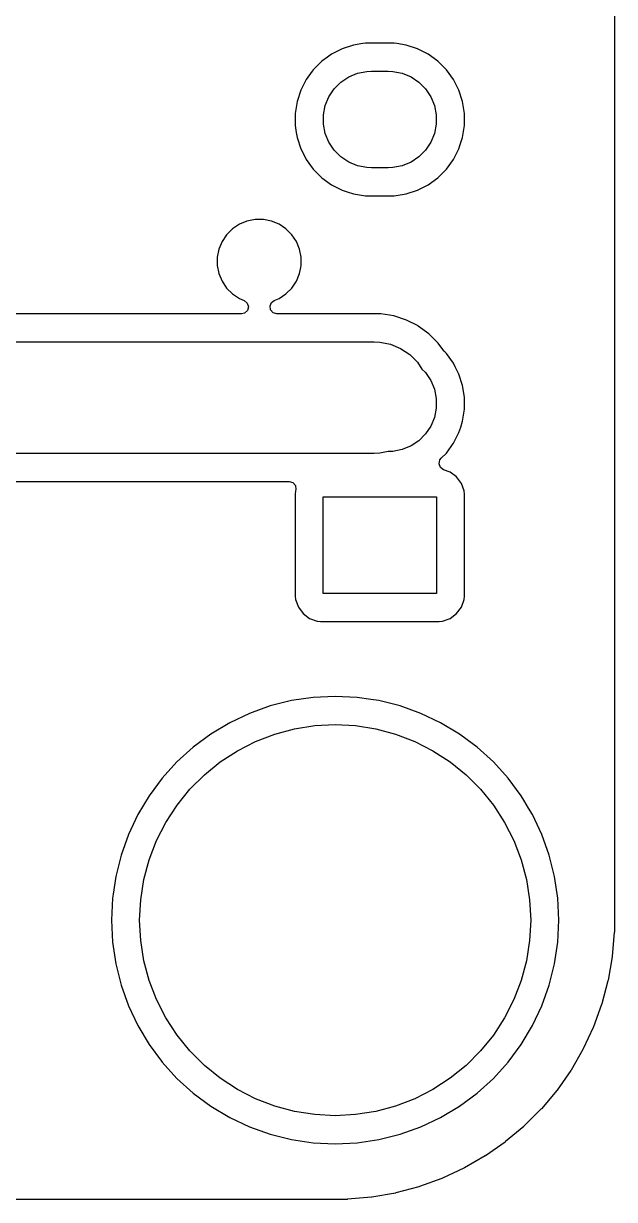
# Model space of a CAD drawing. Extents: x 70 to 224, y -154 to -54.
# Drawn here: x 213.32 to 223.9, y -154.15 to -133.1 of the extents above; entities that cross this region are included whole.
import ezdxf

# ---------------------------------------------------------------- set-up
doc = ezdxf.new("R2010")
doc.units = 0
doc.layers.add('BLACK', color=7, linetype='CONTINUOUS')

msp = doc.modelspace()

# ---------------------------------------------------------------- linework, layer by layer
at = {"layer": 'BLACK', "linetype": 'CONTINUOUS'}
for p, q in [((223.9, -128.904061), (223.9, -149.149289)), ((218.834321, -133.65212), (218.764728, -133.702683)), ((219.025829, -133.554541), (218.834321, -133.65212)), ((219.025832, -133.55454), (219.025829, -133.554541)), ((219.23024, -133.488124), (219.025832, -133.55454)), ((219.230243, -133.488124), (219.23024, -133.488124)), ((219.393527, -133.462262), (219.230243, -133.488124)), ((219.442533, -133.4545), (219.393527, -133.462262)), ((219.957467, -133.4545), (219.442533, -133.4545)), ((220.006473, -133.462262), (219.957467, -133.4545)), ((220.169757, -133.488124), (220.006473, -133.462262)), ((220.374167, -133.55454), (220.169757, -133.488124)), ((220.37417, -133.554541), (220.374167, -133.55454)), ((220.543092, -133.640612), (220.37417, -133.554541)), ((220.565678, -133.65212), (220.543092, -133.640612)), ((220.739563, -133.778455), (220.565678, -133.65212)), ((218.660434, -133.778457), (218.508457, -133.930434)), ((218.660435, -133.778457), (218.660434, -133.778457)), ((218.660437, -133.778455), (218.660435, -133.778457)), ((218.764728, -133.702683), (218.660437, -133.778455)), ((220.891545, -133.930437), (220.739563, -133.778455)), ((218.488536, -133.957853), (218.38212, -134.104321)), ((218.508455, -133.930437), (218.488536, -133.957853)), ((218.508457, -133.930435), (218.508455, -133.930437)), ((218.508457, -133.930434), (218.508457, -133.930435)), ((219.00125, -134.151346), (219.142242, -134.057138)), ((219.142242, -134.057138), (219.298904, -133.992247)), ((219.298904, -133.992247), (219.465215, -133.959165)), ((219.465215, -133.959165), (219.55, -133.955)), ((219.55, -133.955), (219.85, -133.955)), ((219.85, -133.955), (219.934785, -133.959165)), ((219.934785, -133.959165), (220.101096, -133.992247)), ((220.101096, -133.992247), (220.257758, -134.057138)), ((220.257758, -134.057138), (220.39875, -134.151346)), ((221.01788, -134.104322), (220.891545, -133.930437)), ((218.38212, -134.104321), (218.284541, -134.295829)), ((218.787138, -134.412242), (218.881346, -134.27125)), ((218.881346, -134.27125), (219.00125, -134.151346)), ((220.39875, -134.151346), (220.518654, -134.27125)), ((220.518654, -134.27125), (220.612862, -134.412242)), ((221.053966, -134.175145), (221.01788, -134.104322)), ((221.115458, -134.295829), (221.053966, -134.175145)), ((218.28454, -134.295832), (218.218124, -134.50024)), ((218.284541, -134.295829), (218.28454, -134.295832)), ((218.722247, -134.568904), (218.787138, -134.412242)), ((220.612862, -134.412242), (220.677753, -134.568904)), ((221.115459, -134.295832), (221.115458, -134.295829)), ((221.181875, -134.50024), (221.115459, -134.295832)), ((218.195708, -134.64177), (218.1845, -134.712533)), ((218.218124, -134.500243), (218.195708, -134.64177)), ((218.218124, -134.50024), (218.218124, -134.500243)), ((218.689165, -134.735215), (218.722247, -134.568904)), ((220.677753, -134.568904), (220.710835, -134.735215)), ((221.181875, -134.500241), (221.181875, -134.50024)), ((221.181876, -134.500245), (221.181875, -134.500241)), ((221.2155, -134.712533), (221.181876, -134.500245)), ((218.1845, -134.712533), (218.1845, -134.927467)), ((218.689165, -134.904785), (218.689165, -134.735215)), ((218.722247, -135.071096), (218.689165, -134.904785)), ((220.710835, -134.904785), (220.677753, -135.071096)), ((220.710835, -134.735215), (220.710835, -134.904785)), ((221.2155, -134.927467), (221.2155, -134.712533)), ((218.1845, -134.927467), (218.204275, -135.052315)), ((218.204275, -135.052315), (218.218124, -135.139756)), ((218.787138, -135.227758), (218.722247, -135.071096)), ((220.677753, -135.071096), (220.612862, -135.227758)), ((221.181876, -135.139755), (221.2155, -134.927467)), ((218.218124, -135.139756), (218.218124, -135.139759)), ((218.218124, -135.139759), (218.28454, -135.344167)), ((218.881346, -135.36875), (218.787138, -135.227758)), ((220.612862, -135.227758), (220.518654, -135.36875)), ((221.115458, -135.34417), (221.133974, -135.287182)), ((221.133974, -135.287182), (221.181875, -135.139759)), ((221.181875, -135.139758), (221.181876, -135.139755)), ((221.181875, -135.139759), (221.181875, -135.139758)), ((218.28454, -135.344167), (218.284541, -135.34417)), ((218.284541, -135.34417), (218.349072, -135.470818)), ((218.349072, -135.470818), (218.38212, -135.535678)), ((218.38212, -135.535678), (218.508455, -135.709563)), ((219.00125, -135.488654), (218.881346, -135.36875)), ((219.142242, -135.582862), (219.00125, -135.488654)), ((220.39875, -135.488654), (220.257758, -135.582862)), ((220.518654, -135.36875), (220.39875, -135.488654)), ((220.891545, -135.709563), (221.01788, -135.535678)), ((221.01788, -135.535678), (221.115458, -135.34417)), ((218.508455, -135.709563), (218.660437, -135.861545)), ((219.298904, -135.647753), (219.142242, -135.582862)), ((219.465215, -135.680835), (219.298904, -135.647753)), ((219.55, -135.685), (219.465215, -135.680835)), ((219.85, -135.685), (219.55, -135.685)), ((219.934785, -135.680835), (219.85, -135.685)), ((220.101096, -135.647753), (219.934785, -135.680835)), ((220.257758, -135.582862), (220.101096, -135.647753)), ((220.739563, -135.861545), (220.891545, -135.709563)), ((218.660437, -135.861545), (218.834322, -135.98788)), ((220.565678, -135.98788), (220.739563, -135.861545)), ((218.834322, -135.98788), (218.915955, -136.029474)), ((218.915955, -136.029474), (219.025829, -136.085458)), ((219.025829, -136.085458), (219.025832, -136.085459)), ((219.025832, -136.085459), (219.114597, -136.1143)), ((219.114597, -136.1143), (219.230245, -136.151876)), ((219.230245, -136.151876), (219.442533, -136.1855)), ((219.957467, -136.1855), (220.169755, -136.151876)), ((220.169755, -136.151876), (220.169758, -136.151875)), ((220.169758, -136.151875), (220.169759, -136.151875)), ((220.169759, -136.151875), (220.374167, -136.085459)), ((220.374167, -136.085459), (220.37417, -136.085458)), ((220.37417, -136.085458), (220.386503, -136.079174)), ((220.386503, -136.079174), (220.565678, -135.98788)), ((219.442533, -136.1855), (219.442534, -136.1855)), ((219.442534, -136.1855), (219.957466, -136.1855)), ((219.957466, -136.1855), (219.957467, -136.1855)), ((217.06158, -136.777051), (216.957051, -136.88158)), ((217.061584, -136.777048), (217.06158, -136.777051)), ((217.184498, -136.694919), (217.061584, -136.777048)), ((217.184511, -136.694912), (217.184498, -136.694919)), ((217.321082, -136.638343), (217.184511, -136.694912)), ((217.321092, -136.63834), (217.321082, -136.638343)), ((217.46608, -136.6095), (217.321092, -136.63834)), ((217.466082, -136.6095), (217.46608, -136.6095)), ((217.613918, -136.6095), (217.466082, -136.6095)), ((217.61392, -136.6095), (217.613918, -136.6095)), ((217.758907, -136.63834), (217.61392, -136.6095)), ((217.758917, -136.638343), (217.758907, -136.63834)), ((217.895488, -136.694912), (217.758917, -136.638343)), ((217.895501, -136.694919), (217.895488, -136.694912)), ((218.018415, -136.777048), (217.895501, -136.694919)), ((218.018419, -136.777051), (218.018415, -136.777048)), ((218.122948, -136.88158), (218.018419, -136.777051)), ((216.874912, -137.004511), (216.818343, -137.141082)), ((216.874919, -137.004498), (216.874912, -137.004511)), ((216.957048, -136.881584), (216.874919, -137.004498)), ((216.957051, -136.88158), (216.957048, -136.881584)), ((218.122951, -136.881584), (218.122948, -136.88158)), ((218.20508, -137.004498), (218.122951, -136.881584)), ((218.205087, -137.004511), (218.20508, -137.004498)), ((218.261207, -137.139997), (218.205087, -137.004511)), ((216.81834, -137.141092), (216.7895, -137.286079)), ((216.818343, -137.141082), (216.81834, -137.141092)), ((218.261658, -137.141087), (218.261207, -137.139997)), ((218.261658, -137.141091), (218.261658, -137.141087)), ((218.261659, -137.141092), (218.261658, -137.141091)), ((218.2905, -137.286079), (218.261659, -137.141092)), ((216.7895, -137.43392), (216.789499, -137.43392)), ((216.789499, -137.43392), (216.81834, -137.578907)), ((216.7895, -137.286079), (216.7895, -137.286082)), ((216.7895, -137.286082), (216.7895, -137.433918)), ((216.7895, -137.433918), (216.7895, -137.43392)), ((218.284073, -137.46623), (218.2905, -137.43392)), ((218.2905, -137.43392), (218.2905, -137.286079)), ((216.81834, -137.578907), (216.818343, -137.578917)), ((216.818343, -137.578917), (216.874912, -137.715488)), ((218.205084, -137.715495), (218.261658, -137.578913)), ((218.261658, -137.578913), (218.284073, -137.46623)), ((216.874912, -137.715488), (216.874919, -137.715501)), ((216.874919, -137.715501), (216.957048, -137.838415)), ((216.957048, -137.838415), (216.957051, -137.838419)), ((216.957051, -137.838419), (217.06158, -137.942948)), ((218.018416, -137.942951), (218.122951, -137.838416)), ((218.122951, -137.838416), (218.205084, -137.715495)), ((217.06158, -137.942948), (217.061584, -137.942951)), ((217.061584, -137.942951), (217.184498, -138.02508)), ((217.184498, -138.02508), (217.184511, -138.025087)), ((217.184511, -138.025087), (217.271066, -138.060939)), ((217.271066, -138.060939), (217.32547, -138.10478)), ((217.762673, -138.094297), (217.808934, -138.060939)), ((217.808934, -138.060939), (217.895488, -138.025087)), ((217.895488, -138.025086), (217.895495, -138.025084)), ((217.895488, -138.025087), (217.895488, -138.025086)), ((217.895495, -138.025084), (218.018416, -137.942951)), ((217.330256, -138.238773), (217.279119, -138.286384)), ((217.32547, -138.10478), (217.347535, -138.171074)), ((217.347535, -138.171074), (217.330256, -138.238773)), ((217.733648, -138.157853), (217.762673, -138.094297)), ((217.743592, -138.227011), (217.733648, -138.157853)), ((217.789347, -138.279815), (217.743592, -138.227011)), ((217.856386, -138.2995), (217.789347, -138.279815)), ((217.223614, -138.2995), (209.879035, -138.2995)), ((217.279119, -138.286384), (217.223614, -138.2995)), ((219.718092, -138.2995), (217.856386, -138.2995)), ((219.718097, -138.2995), (219.718092, -138.2995)), ((219.951368, -138.336446), (219.718097, -138.2995)), ((220.175996, -138.409433), (219.951368, -138.336446)), ((220.384529, -138.515687), (220.175996, -138.409433)), ((220.386433, -138.516657), (220.384529, -138.515687)), ((220.57751, -138.655483), (220.386433, -138.516657)), ((220.744517, -138.82249), (220.57751, -138.655483)), ((208.514214, -138.8), (219.6, -138.8)), ((219.6, -138.8), (219.698017, -138.804815)), ((219.698017, -138.804815), (219.890285, -138.84306)), ((219.890285, -138.84306), (220.071397, -138.918079)), ((220.845912, -138.962049), (220.744517, -138.82249)), ((220.071397, -138.918079), (220.234393, -139.02699)), ((220.234393, -139.02699), (220.37301, -139.165607)), ((220.847497, -138.96423), (220.845912, -138.962049)), ((220.860134, -138.979026), (220.847497, -138.96423)), ((220.891545, -139.010437), (220.860134, -138.979026)), ((221.01788, -139.184322), (220.891545, -139.010437)), ((220.37301, -139.165607), (220.453556, -139.286152)), ((220.453556, -139.286152), (220.518654, -139.35125)), ((221.049987, -139.247336), (221.01788, -139.184322)), ((221.115458, -139.375829), (221.049987, -139.247336)), ((220.518654, -139.35125), (220.612862, -139.492242)), ((220.612862, -139.492242), (220.677753, -139.648904)), ((221.115459, -139.375832), (221.115458, -139.375829)), ((221.181875, -139.58024), (221.115459, -139.375832)), ((220.677753, -139.648904), (220.710835, -139.815215)), ((221.181875, -139.580241), (221.181875, -139.58024)), ((221.181876, -139.580245), (221.181875, -139.580241)), ((221.2155, -139.792533), (221.181876, -139.580245)), ((220.710835, -139.815215), (220.710835, -139.984785)), ((221.2155, -140.007467), (221.2155, -139.792533)), ((220.677753, -140.151096), (220.612862, -140.307758)), ((220.710835, -139.984785), (220.677753, -140.151096)), ((221.181876, -140.219755), (221.2155, -140.007467)), ((220.612862, -140.307758), (220.518654, -140.44875)), ((221.115458, -140.42417), (221.147259, -140.326295)), ((221.147259, -140.326295), (221.181875, -140.219759)), ((221.181875, -140.219758), (221.181876, -140.219755)), ((221.181875, -140.219759), (221.181875, -140.219758)), ((220.39875, -140.568654), (220.257758, -140.662862)), ((220.518654, -140.44875), (220.39875, -140.568654)), ((221.01788, -140.615678), (221.115458, -140.42417)), ((219.6, -140.8), (205.15, -140.8)), ((219.698017, -140.795185), (219.6, -140.8)), ((219.849765, -140.765), (219.698017, -140.795185)), ((219.85, -140.765), (219.849765, -140.765)), ((219.934785, -140.760835), (219.85, -140.765)), ((220.101096, -140.727753), (219.934785, -140.760835)), ((220.257758, -140.662862), (220.101096, -140.727753)), ((220.797012, -140.884095), (220.891545, -140.789563)), ((220.891545, -140.789563), (221.01788, -140.615678)), ((220.761015, -140.980617), (220.775866, -140.912344)), ((220.785433, -141.046081), (220.761015, -140.980617)), ((220.775866, -140.912344), (220.797012, -140.884095)), ((220.841366, -141.087952), (220.785433, -141.046081)), ((220.957328, -141.131202), (220.841366, -141.087952)), ((220.957335, -141.131206), (220.957328, -141.131202)), ((221.072544, -141.217452), (220.957335, -141.131206)), ((221.072547, -141.217455), (221.072544, -141.217452)), ((221.158793, -141.332664), (221.072547, -141.217455)), ((211.334296, -141.3005), (218.074609, -141.3005)), ((218.074609, -141.3005), (218.141648, -141.320185)), ((218.141648, -141.320185), (218.187403, -141.372989)), ((218.187403, -141.372989), (218.197347, -141.442147)), ((221.158797, -141.332671), (221.158793, -141.332664)), ((221.208367, -141.465577), (221.158797, -141.332671)), ((218.184501, -141.527123), (218.1845, -141.527135)), ((218.1845, -141.527135), (218.1845, -143.35287)), ((218.190908, -141.467516), (218.184501, -141.527116)), ((218.184501, -141.527116), (218.184501, -141.527123)), ((218.191366, -141.465577), (218.190908, -141.467516)), ((218.197347, -141.442147), (218.191366, -141.465577)), ((218.685, -143.305), (218.685, -141.575)), ((218.685, -141.575), (220.715, -141.575)), ((220.715, -141.575), (220.715, -143.305)), ((221.209091, -141.467517), (221.208367, -141.465577)), ((221.215499, -141.527128), (221.209091, -141.467517)), ((221.2155, -143.352873), (221.215499, -141.527128)), ((220.715, -143.305), (218.685, -143.305)), ((218.1845, -143.35287), (218.184501, -143.352876)), ((218.184501, -143.352876), (218.190908, -143.412483)), ((218.190908, -143.412483), (218.241202, -143.547328)), ((221.158796, -143.547331), (221.209091, -143.412483)), ((221.209091, -143.412483), (221.2155, -143.352873)), ((218.241202, -143.547328), (218.241206, -143.547335)), ((218.241206, -143.547335), (218.327452, -143.662544)), ((218.327452, -143.662544), (218.327455, -143.662547)), ((218.327455, -143.662547), (218.442664, -143.748793)), ((218.442664, -143.748793), (218.442671, -143.748797)), ((218.442671, -143.748797), (218.577517, -143.799091)), ((220.822483, -143.799091), (220.957331, -143.748796)), ((220.957331, -143.748796), (221.072546, -143.662546)), ((221.072546, -143.662546), (221.158796, -143.547331)), ((218.577517, -143.799091), (218.577516, -143.799091)), ((218.577516, -143.799091), (218.584444, -143.799835)), ((218.584444, -143.799835), (218.637127, -143.8055)), ((218.637127, -143.8055), (220.762872, -143.805499)), ((220.762872, -143.805499), (220.822483, -143.799091)), ((218.118593, -145.221637), (217.737315, -145.317143)), ((218.5074, -145.163963), (218.118593, -145.221637)), ((218.507403, -145.163962), (218.5074, -145.163963)), ((218.507409, -145.163962), (218.507403, -145.163962)), ((218.9, -145.144675), (218.507409, -145.163962)), ((219.292591, -145.163962), (218.9, -145.144675)), ((219.292597, -145.163962), (219.292591, -145.163962)), ((219.292599, -145.163963), (219.292597, -145.163962)), ((219.537256, -145.200254), (219.292599, -145.163963)), ((219.6814, -145.221636), (219.537256, -145.200254)), ((219.681401, -145.221636), (219.6814, -145.221636)), ((219.681406, -145.221637), (219.681401, -145.221636)), ((220.062684, -145.317143), (219.681406, -145.221637)), ((217.737315, -145.317143), (217.367229, -145.449561)), ((220.43277, -145.449561), (220.062684, -145.317143)), ((217.011899, -145.61762), (216.674763, -145.819692)), ((217.367227, -145.449562), (217.011899, -145.61762)), ((217.367229, -145.449561), (217.367227, -145.449562)), ((218.53415, -145.669173), (218.9, -145.65)), ((218.9, -145.65), (219.26585, -145.669173)), ((220.432772, -145.449562), (220.43277, -145.449561)), ((220.7881, -145.61762), (220.432772, -145.449562)), ((221.125236, -145.819692), (220.7881, -145.61762)), ((216.674763, -145.819692), (216.359043, -146.053846)), ((217.476422, -145.952591), (217.818441, -145.821302)), ((217.818441, -145.821302), (218.172309, -145.726483)), ((218.172309, -145.726483), (218.53415, -145.669173)), ((219.26585, -145.669173), (219.627691, -145.726483)), ((219.627691, -145.726483), (219.981559, -145.821302)), ((219.981559, -145.821302), (220.323578, -145.952591)), ((221.125239, -145.819694), (221.125236, -145.819692)), ((221.260925, -145.920326), (221.125239, -145.819694)), ((216.359043, -146.053846), (216.067807, -146.317807)), ((217.15, -146.118911), (217.476422, -145.952591)), ((220.323578, -145.952591), (220.65, -146.118911)), ((221.440956, -146.053846), (221.260925, -145.920326)), ((221.732192, -146.317807), (221.440956, -146.053846)), ((216.842752, -146.318441), (217.15, -146.118911)), ((220.65, -146.118911), (220.957248, -146.318441)), ((216.067807, -146.317807), (215.803846, -146.609043)), ((216.558043, -146.548993), (216.842752, -146.318441)), ((220.957248, -146.318441), (221.241957, -146.548993)), ((221.996153, -146.609043), (221.732192, -146.317807)), ((215.803846, -146.609043), (215.569692, -146.924763)), ((216.298993, -146.808043), (216.558043, -146.548993)), ((221.241957, -146.548993), (221.501007, -146.808043)), ((221.996158, -146.609049), (221.996153, -146.609043)), ((222.230306, -146.924761), (221.996158, -146.609049)), ((216.068441, -147.092752), (216.298993, -146.808043)), ((221.501007, -146.808043), (221.731559, -147.092752)), ((215.569692, -146.924763), (215.36762, -147.261899)), ((215.868911, -147.4), (216.068441, -147.092752)), ((221.731559, -147.092752), (221.931089, -147.4)), ((222.27677, -147.002282), (222.230306, -146.924761)), ((222.362977, -147.14611), (222.27677, -147.002282)), ((215.36762, -147.261899), (215.199562, -147.617227)), ((222.432381, -147.261903), (222.362977, -147.14611)), ((222.600438, -147.617228), (222.432381, -147.261903)), ((215.702591, -147.726422), (215.868911, -147.4)), ((221.931089, -147.4), (222.097409, -147.726422)), ((215.199561, -147.617229), (215.067143, -147.987315)), ((215.199562, -147.617227), (215.199561, -147.617229)), ((215.571302, -148.068441), (215.702591, -147.726422)), ((222.097409, -147.726422), (222.228698, -148.068441)), ((222.732857, -147.987316), (222.600438, -147.617228)), ((215.067143, -147.987315), (214.971637, -148.368593)), ((215.476483, -148.422309), (215.571302, -148.068441)), ((222.228698, -148.068441), (222.323517, -148.422309)), ((222.828364, -148.3686), (222.732857, -147.987316)), ((214.971637, -148.368593), (214.924455, -148.686672)), ((222.886038, -148.757409), (222.828364, -148.3686)), ((215.419173, -148.78415), (215.476483, -148.422309)), ((222.323517, -148.422309), (222.380827, -148.78415)), ((214.913962, -148.757409), (214.894675, -149.15)), ((214.924455, -148.686672), (214.913962, -148.757409)), ((215.4, -149.15), (215.419173, -148.78415)), ((222.380827, -148.78415), (222.4, -149.15)), ((222.905325, -149.15), (222.886038, -148.757409)), ((214.894675, -149.15), (214.913962, -149.542591)), ((215.419173, -149.51585), (215.4, -149.15)), ((222.4, -149.15), (222.380827, -149.51585)), ((222.886038, -149.542591), (222.905325, -149.15)), ((223.899993, -149.150642), (223.897671, -149.363472)), ((223.9, -149.149289), (223.899993, -149.150642)), ((223.897206, -149.372926), (223.860056, -149.797549)), ((223.897671, -149.363472), (223.897206, -149.372926)), ((214.913962, -149.542591), (214.913962, -149.542597)), ((214.913962, -149.542597), (214.913963, -149.542599)), ((214.913963, -149.542599), (214.971637, -149.931406)), ((215.476483, -149.877691), (215.419173, -149.51585)), ((222.380827, -149.51585), (222.323517, -149.877691)), ((222.828364, -149.9314), (222.886038, -149.542591)), ((223.858644, -149.808274), (223.784746, -150.227376)), ((223.860056, -149.797549), (223.858644, -149.808274)), ((214.971637, -149.931406), (215.067143, -150.312684)), ((215.571302, -150.231559), (215.476483, -149.877691)), ((222.323517, -149.877691), (222.228698, -150.231559)), ((222.732857, -150.312684), (222.828364, -149.9314)), ((215.702591, -150.573578), (215.571302, -150.231559)), ((222.228698, -150.231559), (222.097409, -150.573578)), ((223.782405, -150.237938), (223.672256, -150.649019)), ((223.784746, -150.227376), (223.782405, -150.237938)), ((215.067143, -150.312684), (215.199561, -150.68277)), ((222.600438, -150.682772), (222.732857, -150.312684)), ((215.199561, -150.68277), (215.199562, -150.682772)), ((215.199562, -150.682772), (215.36762, -151.0381)), ((215.868911, -150.9), (215.702591, -150.573578)), ((222.097409, -150.573578), (221.931089, -150.9)), ((222.432381, -151.038097), (222.600438, -150.682772)), ((223.669003, -150.659335), (223.52345, -151.05924)), ((223.672256, -150.649019), (223.669003, -150.659335)), ((216.068441, -151.207248), (215.868911, -150.9)), ((221.931089, -150.9), (221.731559, -151.207248)), ((215.36762, -151.0381), (215.569692, -151.375236)), ((222.230306, -151.375239), (222.432381, -151.038097)), ((223.51931, -151.069235), (223.339454, -151.454937)), ((223.52345, -151.05924), (223.51931, -151.069235)), ((216.298993, -151.491957), (216.068441, -151.207248)), ((221.731559, -151.207248), (221.501007, -151.491957)), ((215.569692, -151.375236), (215.569694, -151.375239)), ((215.569694, -151.375239), (215.790432, -151.67287)), ((216.558043, -151.751007), (216.298993, -151.491957)), ((221.501007, -151.491957), (221.241957, -151.751007)), ((221.996158, -151.690951), (222.230306, -151.375239)), ((223.334459, -151.464532), (223.121676, -151.833083)), ((223.339454, -151.454937), (223.334459, -151.464532)), ((215.790432, -151.67287), (215.803846, -151.690956)), ((215.803846, -151.690956), (216.067807, -151.982192)), ((216.842752, -151.981559), (216.558043, -151.751007)), ((221.241957, -151.751007), (220.957248, -151.981559)), ((221.732192, -151.982192), (221.996158, -151.690951)), ((223.115864, -151.842207), (222.871762, -152.19082)), ((223.121676, -151.833083), (223.115864, -151.842207)), ((216.067807, -151.982192), (216.359043, -152.246153)), ((217.15, -152.181089), (216.842752, -151.981559)), ((220.957248, -151.981559), (220.65, -152.181089)), ((221.440951, -152.246158), (221.732192, -151.982192)), ((216.359043, -152.246153), (216.359049, -152.246158)), ((216.359049, -152.246158), (216.674761, -152.480306)), ((217.476422, -152.347409), (217.15, -152.181089)), ((217.818441, -152.478698), (217.476422, -152.347409)), ((220.323578, -152.347409), (219.981559, -152.478698)), ((220.65, -152.181089), (220.323578, -152.347409)), ((221.125239, -152.480306), (221.440951, -152.246158)), ((222.865177, -152.199402), (222.591616, -152.52542)), ((222.871762, -152.19082), (222.865177, -152.199402)), ((216.674761, -152.480306), (216.674763, -152.480307)), ((216.674763, -152.480307), (217.011899, -152.682379)), ((218.172309, -152.573517), (217.818441, -152.478698)), ((218.53415, -152.630827), (218.172309, -152.573517)), ((219.627691, -152.573517), (219.26585, -152.630827)), ((219.981559, -152.478698), (219.627691, -152.573517)), ((220.788097, -152.682381), (221.125239, -152.480306)), ((222.584307, -152.533395), (222.283395, -152.834307)), ((222.591616, -152.52542), (222.584307, -152.533395)), ((217.011899, -152.682379), (217.011902, -152.68238)), ((217.011902, -152.68238), (217.011903, -152.682381)), ((217.011903, -152.682381), (217.367228, -152.850438)), ((218.9, -152.65), (218.53415, -152.630827)), ((219.26585, -152.630827), (218.9, -152.65)), ((220.432772, -152.850438), (220.788097, -152.682381)), ((217.367228, -152.850438), (217.737316, -152.982857)), ((217.737316, -152.982857), (218.1186, -153.078364)), ((219.6814, -153.078364), (220.062684, -152.982857)), ((220.062684, -152.982857), (220.432772, -152.850438)), ((222.27542, -152.841616), (221.949402, -153.115177)), ((222.283395, -152.834307), (222.27542, -152.841616)), ((218.1186, -153.078364), (218.507409, -153.136038)), ((218.507409, -153.136038), (218.9, -153.155325)), ((218.9, -153.155325), (219.292591, -153.136038)), ((219.292591, -153.136038), (219.6814, -153.078364)), ((221.94082, -153.121762), (221.592207, -153.365864)), ((221.949402, -153.115177), (221.94082, -153.121762)), ((221.583083, -153.371676), (221.214532, -153.584459)), ((221.592207, -153.365864), (221.583083, -153.371676)), ((221.204937, -153.589454), (220.819235, -153.76931)), ((221.214532, -153.584459), (221.204937, -153.589454)), ((220.80924, -153.77345), (220.409335, -153.919003)), ((220.819235, -153.76931), (220.80924, -153.77345)), ((219.977376, -154.034746), (219.558274, -154.108644)), ((219.987938, -154.032405), (219.977376, -154.034746)), ((220.399019, -153.922256), (219.987938, -154.032405)), ((220.409335, -153.919003), (220.399019, -153.922256)), ((218.89929, -154.15), (200.399, -154.15)), ((218.90064, -154.149993), (218.89929, -154.15)), ((218.905455, -154.14994), (218.90064, -154.149993)), ((219.113472, -154.147671), (218.905455, -154.14994)), ((219.122926, -154.147206), (219.113472, -154.147671)), ((219.547549, -154.110056), (219.122926, -154.147206)), ((219.558274, -154.108644), (219.547549, -154.110056))]:
    msp.add_line(p, q, dxfattribs=at)

doc.saveas('drawing.dxf')
